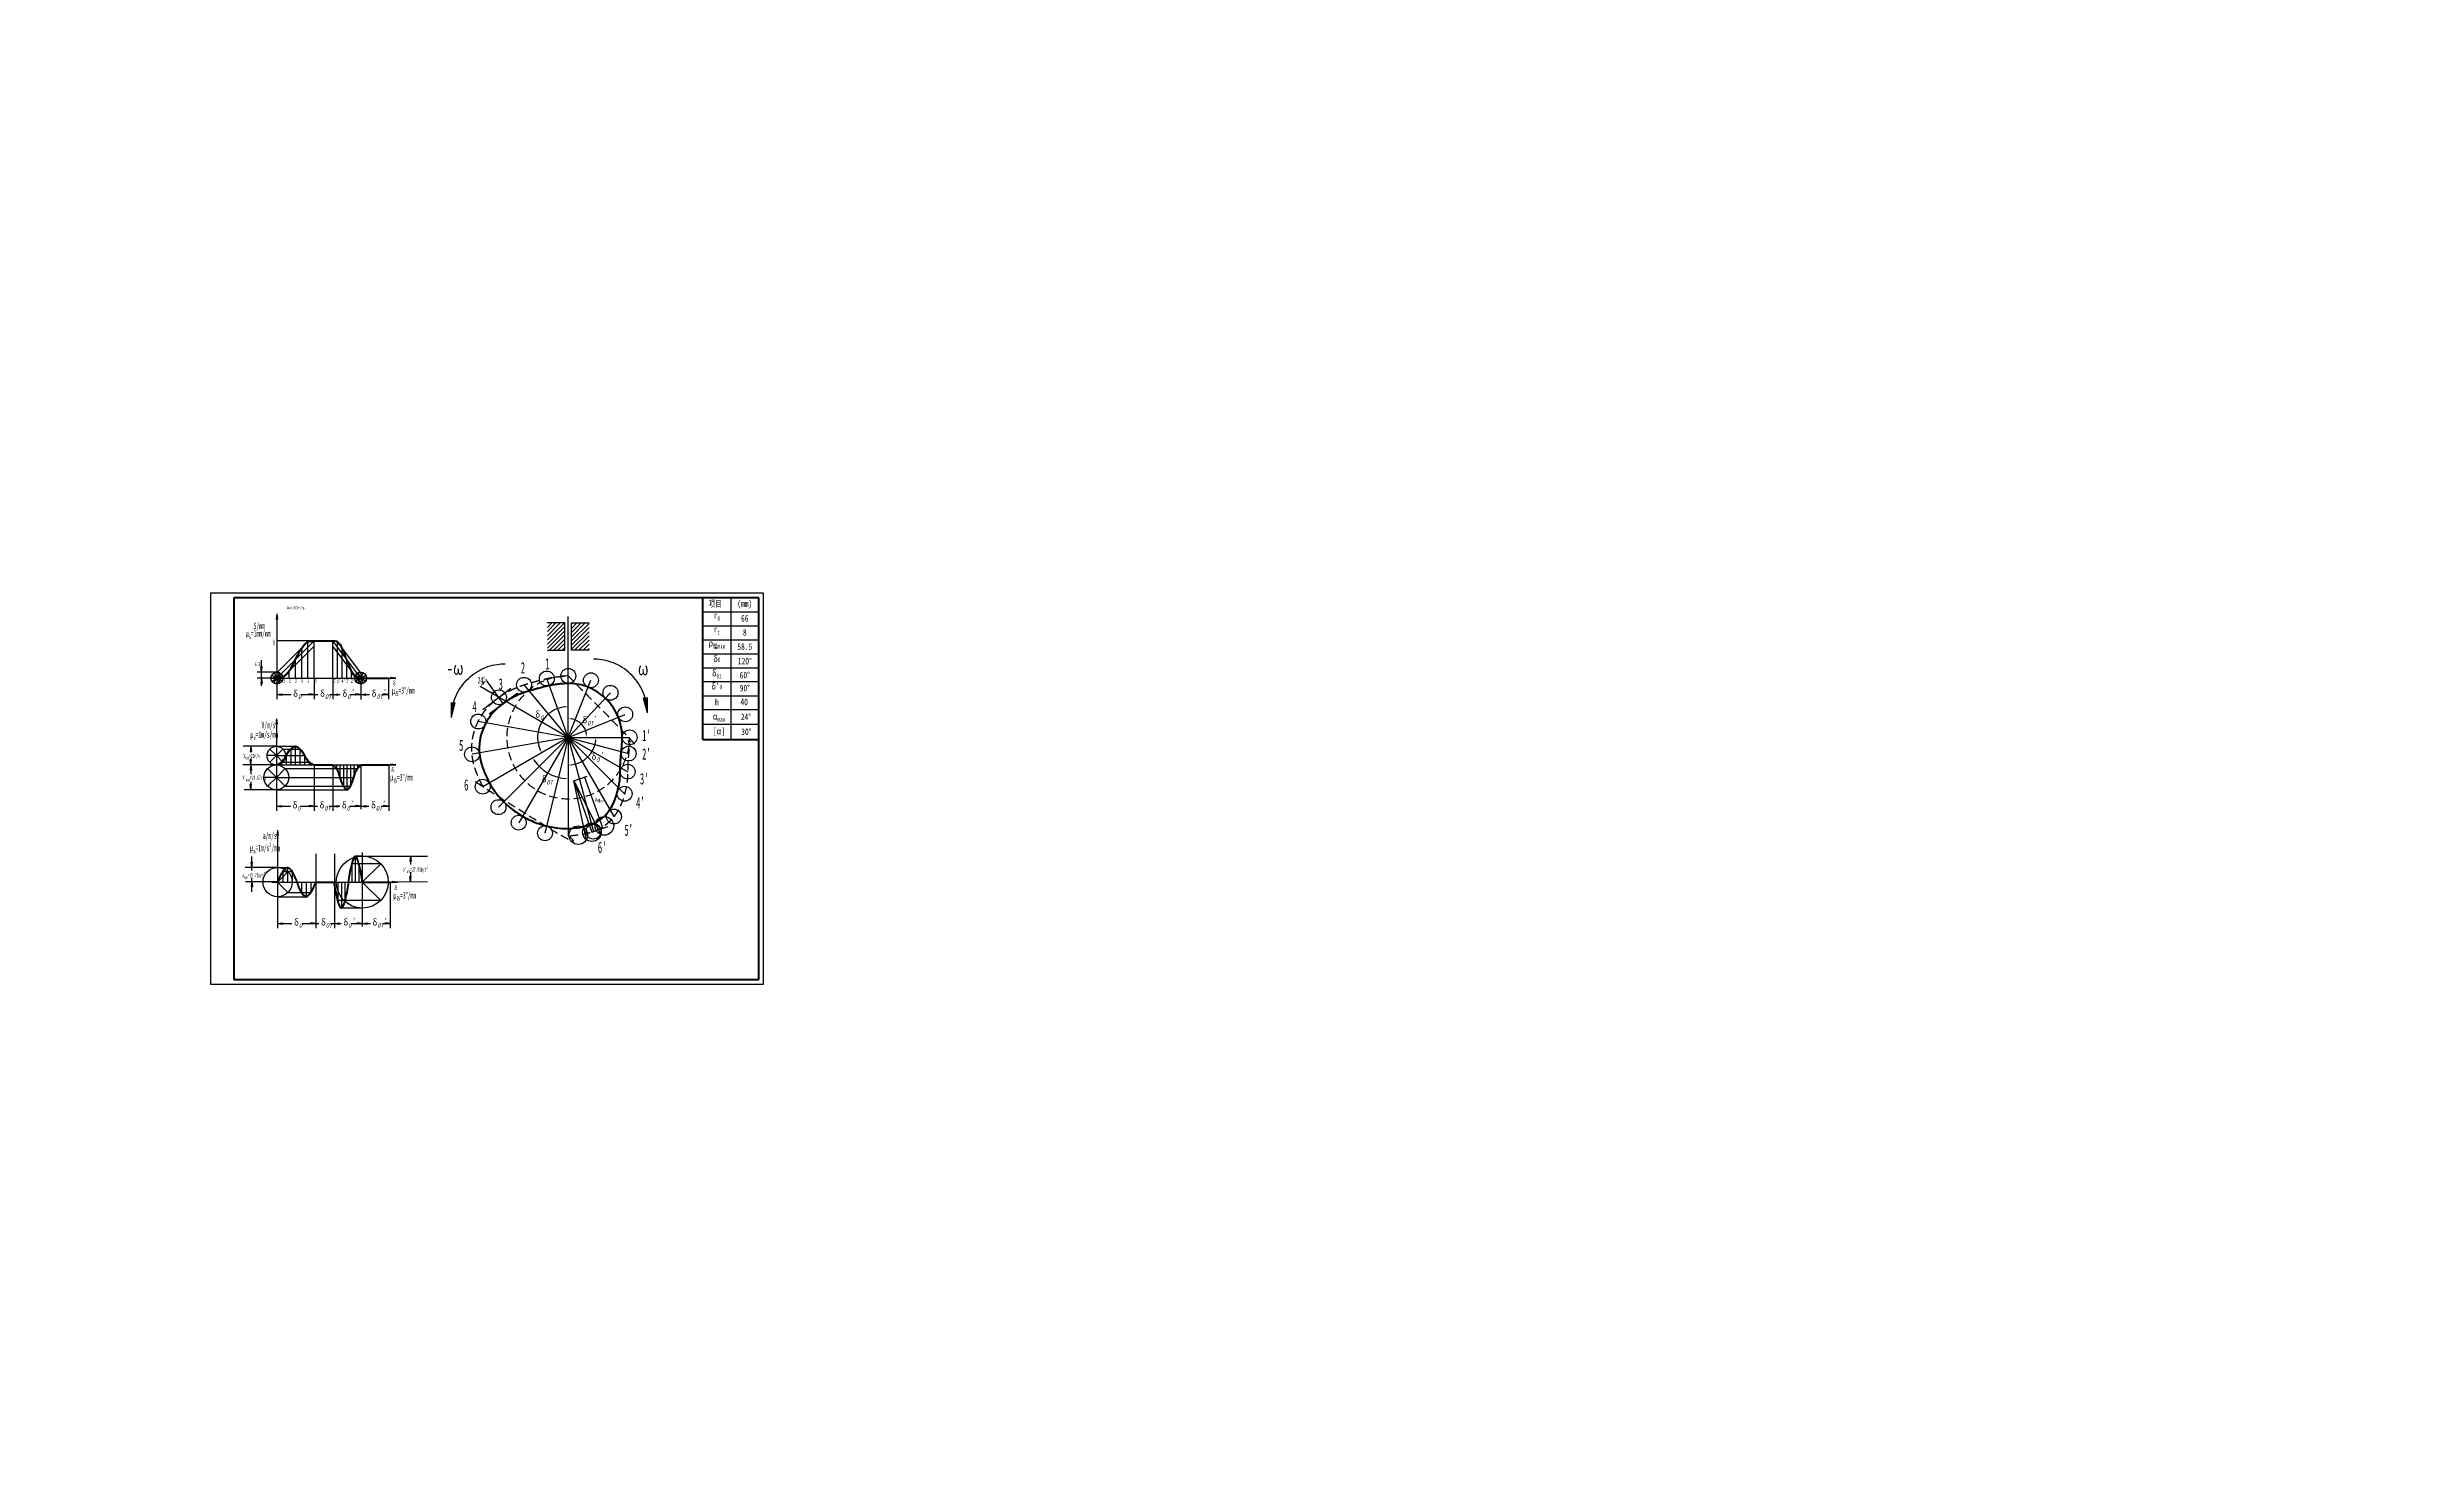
# Model space of a CAD drawing. Header units: millimetres. Extents: x -2889 to 8174, y 2447 to 8478.
# Drawn here: x 3083 to 5629, y 6970 to 8478 of the extents above; entities that cross this region are included whole.
import ezdxf

# ---------------------------------------------------------------- set-up
doc = ezdxf.new("R2010")
doc.units = ezdxf.units.MM
doc.linetypes.add('DASHED', pattern=[19.05, 12.7, -6.35])
doc.layers.add('粗实线', color=7, linetype='Continuous', lineweight=40)
doc.layers.add('细虚线', color=255, linetype='DASHED', lineweight=25)
doc.layers.add('细实线', color=255, linetype='Continuous')
doc.styles.get("Standard").update_dxf_attribs({"font": 'arial.ttf'})
doc.styles.add('字母和数字', font='gbeitc.shx')
doc.styles.add('工图', font='hyswlongfangsong.ttf', dxfattribs={"width": 0.7})
doc.styles.add('数字与字母', font='gbeitc.shx')
doc.styles.add('汉字', font='simfang.ttf', dxfattribs={"width": 0.7})
doc.dimstyles.new('721', dxfattribs={"dimtxt": 3.5, "dimasz": 3.5, "dimexe": 1.25, "dimexo": 0.625, "dimtad": 1, "dimtoh": 1, "dimdsep": 46, "dimtxsty": '数字与字母', "dimcen": 2.5, "dimadec": 0, "dimazin": 0, "dimtfac": 1, "dimtmove": 0, "dimatfit": 3, "dimfxl": 1, "dimlwd": 25, "dimlwe": 25, "dimarcsym": 0})
doc.dimstyles.new('AM_ISO$2', dxfattribs={"dimtxt": 3.5, "dimasz": 3.5, "dimexe": 1, "dimexo": 1, "dimgap": 1.5, "dimtad": 1, "dimdsep": 46, "dimtxsty": 'Standard', "dimcen": 0, "dimclrd": 256, "dimclre": 256, "dimclrt": 2, "dimadec": 0, "dimazin": 2, "dimtp": 0.1, "dimtm": 0.1, "dimtfac": 0.71, "dimtdec": 3, "dimtmove": 0, "dimatfit": 3, "dimfxl": 1, "dimlwd": -1, "dimlwe": -1, "dimarcsym": 1})

# ---------------------------------------------------------------- blocks, each defined once
blk = doc.blocks.new('*U147')
at = {"layer": '细实线'}
blk.add_line((0.3, 0.3), (-0.3, -0.3), dxfattribs=at)
blk = doc.blocks.new('*U148')
at = {"layer": '细实线', "color": 0, "linetype": 'ByBlock', "lineweight": -2, "transparency": 16777216}
for p in [(0, 0), (1, 0), (1.9, 0), (2.9, 0), (3.8, 0)]:
    blk.add_blockref('*U147', p, dxfattribs=at)
blk = doc.blocks.new('旋转机架')
at = {"layer": '细实线', "color": 0}
for p, q in [((-2.5, -2.9), (2.4, -2.9)), ((-0.5, -0.9), (-1.5, -2.9)), ((0.5, -0.9), (1.5, -2.9))]:
    blk.add_line(p, q, dxfattribs=at)
blk.add_circle((0, 0), 1, dxfattribs=at)
blk.add_blockref('*U148', (-1.9, -3.2), dxfattribs=at)
blk = doc.blocks.new('箭头2.0')
at = {"layer": '细实线'}
h = blk.add_hatch(color=0, dxfattribs=at)
h.dxf.hatch_style = 1
h.paths.add_polyline_path([(-0.72, -5.62), (0.72, -5.62), (0, 0)])
at = {"layer": '细实线', "color": 0}
for p, q in [((0, 0), (-0.72, -5.62)), ((0, 0), (0.72, -5.62)), ((-0.72, -5.62), (0.72, -5.62))]:
    blk.add_line(p, q, dxfattribs=at)
blk = doc.blocks.new('*D137')
at = {"layer": 'Defpoints', "color": 0, "transparency": 16777216}
for p in [(3642.9, 7802.6), (3621.8, 7761.8), (3642.9, 7736.6), (3642.9, 7736.6), (3551.1, 7683.6)]:
    blk.add_point(p, dxfattribs=at)
at = {"layer": '细实线', "color": 0, "lineweight": 25, "transparency": 16777216}
blk.add_arc((3642.9, 7736.6), 32.9, 96.0993, 203.9007, dxfattribs=at)
at = {"layer": '细实线', "color": 0, "transparency": 16777216}
for points in [[(3639.4, 7769.9), (3639.4, 7768.7), (3642.9, 7769.5)], [(3613.3, 7723.5), (3612.3, 7723), (3614.4, 7720.1)]]:
    blk.add_solid(points, dxfattribs=at)
blk = doc.blocks.new('*D138')
at = {"layer": 'Defpoints', "color": 0, "transparency": 16777216}
for p in [(3642.9, 7736.6), (3642.9, 7736.6), (3627.8, 7695), (3551.1, 7683.6), (3642.9, 7630.6)]:
    blk.add_point(p, dxfattribs=at)
at = {"layer": '细实线', "color": 0, "lineweight": 25, "transparency": 16777216}
blk.add_arc((3642.9, 7736.6), 44.2, 214.5341, 265.4659, dxfattribs=at)
at = {"layer": '细实线', "color": 0, "transparency": 16777216}
for points in [[(3606, 7711.2), (3606.9, 7711.8), (3604.6, 7714.5)], [(3639.4, 7693.1), (3639.4, 7691.9), (3642.9, 7692.3)]]:
    blk.add_solid(points, dxfattribs=at)
blk = doc.blocks.new('*D139')
at = {"layer": 'Defpoints', "color": 0, "transparency": 16777216}
for p in [(3642.9, 7736.6), (3642.9, 7736.6), (3668.7, 7721.7), (3708.9, 7736.6), (3642.9, 7630.6)]:
    blk.add_point(p, dxfattribs=at)
at = {"layer": '细实线', "color": 0, "lineweight": 25, "transparency": 16777216}
blk.add_arc((3642.9, 7736.6), 29.8, 276.7401, 353.2599, dxfattribs=at)
at = {"layer": '细实线', "color": 0, "transparency": 16777216}
for points in [[(3671.9, 7733.1), (3673, 7733), (3672.7, 7736.6)], [(3646.4, 7706.4), (3646.4, 7707.6), (3642.9, 7706.8)]]:
    blk.add_solid(points, dxfattribs=at)
blk = doc.blocks.new('*D140')
at = {"layer": 'Defpoints', "color": 0, "transparency": 16777216}
for p in [(3642.9, 7802.6), (3660.3, 7746.6), (3642.9, 7736.6), (3642.9, 7736.6), (3708.9, 7736.6)]:
    blk.add_point(p, dxfattribs=at)
at = {"layer": '细实线', "color": 0, "lineweight": 25, "transparency": 16777216}
blk.add_arc((3642.9, 7736.6), 20.1, 10.0047, 79.9953, dxfattribs=at)
at = {"layer": '细实线', "color": 0, "transparency": 16777216}
for points in [[(3646.3, 7755.8), (3646.4, 7756.9), (3642.9, 7756.6)], [(3663.2, 7740.1), (3662.1, 7740), (3663, 7736.6)]]:
    blk.add_solid(points, dxfattribs=at)
blk = doc.blocks.new('*D144')
at = {"layer": 'Defpoints', "color": 0, "transparency": 16777216}
for p in [(3548.3, 7791.2), (3552.5, 7796), (3555.6, 7797.1), (3573.1, 7773.1), (3642.9, 7736.6)]:
    blk.add_point(p, dxfattribs=at)
at = {"layer": '细实线', "linetype": 'ByBlock', "transparency": 16777216}
blk.add_line((3555, 7798), (3554.4, 7798.8), dxfattribs=at)
blk.add_arc((3568.4, 7779.6), 22.8, 134.9452, 141.2069, dxfattribs=at)
at = {"layer": '细实线', "transparency": 16777216}
for points in [[(3551.1, 7793.5), (3550.1, 7794.2), (3548.6, 7791)], [(3551.9, 7796.2), (3552.7, 7795.3), (3555, 7798)]]:
    blk.add_solid(points, dxfattribs=at)

msp = doc.modelspace()

# ---------------------------------------------------------------- hatches: boundary and pattern name
at = {"layer": '细实线'}
h = msp.add_hatch(dxfattribs=at)
h.set_pattern_fill('ANSI31', color=0)
h.paths.add_polyline_path([(3620.542, 7859.465), (3639.369, 7859.465), (3639.369, 7830.117), (3620.542, 7830.117)])
h = msp.add_hatch(dxfattribs=at)
h.set_pattern_fill('ANSI31', color=0)
h.paths.add_polyline_path([(3665.252, 7859.465), (3646.425, 7859.465), (3646.425, 7830.117), (3665.252, 7830.117)])

# ---------------------------------------------------------------- linework, layer by layer
at = {"layer": '粗实线', "color": 0}
for p, q in [((3847.594, 7886.346), (3283.594, 7886.346)), ((3283.594, 7886.346), (3283.594, 7476.346)), ((3787.594, 7734.194), (3787.594, 7886.346)), ((3847.594, 7476.346), (3847.594, 7886.346)), ((3369.935, 7840.212), (3389.935, 7840.212)), ((3419.935, 7800.212), (3449.935, 7800.212)), ((3787.594, 7734.194), (3847.594, 7734.194)), ((3370.119, 7706.938), (3390.119, 7706.938)), ((3420.119, 7706.938), (3450.119, 7706.938)), ((3371.678, 7581.08), (3391.678, 7581.08)), ((3421.678, 7581.08), (3451.678, 7581.08)), ((3283.594, 7476.346), (3847.594, 7476.346))]:
    msp.add_line(p, q, dxfattribs=at)
for points in [[(3329.935, 7800.212), (3336.601, 7801.362), (3343.268, 7808.029), (3349.935, 7820.212), (3356.601, 7832.396), (3363.268, 7839.062), (3369.935, 7840.212)], [(3419.935, 7800.212), (3414.935, 7801.362), (3409.935, 7808.029), (3404.935, 7820.212), (3399.935, 7832.396), (3394.935, 7839.062), (3389.935, 7840.212)], [(3329.326, 7706.938), (3334.722, 7709.867), (3339.722, 7716.938), (3344.722, 7724.009), (3349.722, 7726.938), (3354.722, 7724.009), (3359.722, 7716.938), (3364.722, 7709.867), (3370.119, 7706.938)], [(3390.119, 7706.938), (3393.869, 7703.032), (3397.619, 7693.603), (3401.369, 7684.174), (3405.119, 7680.268), (3408.869, 7684.174), (3412.619, 7693.603), (3416.369, 7703.032), (3420.119, 7706.938)], [(3330.707, 7581.08), (3336.282, 7592.189), (3341.282, 7596.79), (3346.282, 7592.189), (3351.282, 7581.08), (3356.282, 7569.971), (3361.282, 7565.37), (3366.282, 7569.971), (3371.678, 7581.08)], [(3421.678, 7581.08), (3417.928, 7600.829), (3414.178, 7609.01), (3410.428, 7600.829), (3406.678, 7581.08), (3402.928, 7561.331), (3399.178, 7553.15), (3395.428, 7561.331), (3391.678, 7581.08)]]:
    msp.add_spline(points, degree=3, dxfattribs=at)
at = {"layer": '粗实线', "color": 0, "ltscale": 0.7}
for points, knots in [([(3643.151, 7794.576), (3640.682, 7794.414), (3638.259, 7794.253), (3633.973, 7793.892), (3632.09, 7793.704), (3629.25, 7793.348), (3628.264, 7793.21), (3626.508, 7792.933), (3625.728, 7792.799), (3624.158, 7792.507), (3623.369, 7792.35), (3620.993, 7791.851), (3619.394, 7791.479), (3616.355, 7790.726), (3614.919, 7790.352), (3612.517, 7789.708), (3611.558, 7789.446), (3609.497, 7788.88), (3608.401, 7788.578), (3606.23, 7787.969), (3605.153, 7787.662), (3601.947, 7786.726), (3599.846, 7786.083), (3596.075, 7784.834), (3594.393, 7784.24), (3591.517, 7783.14), (3590.309, 7782.65), (3587.911, 7781.619), (3586.725, 7781.079), (3583.212, 7779.385), (3580.928, 7778.155), (3575.697, 7775.002), (3572.818, 7772.989), (3567.4, 7768.563), (3564.864, 7766.156), (3560.86, 7761.695), (3559.289, 7759.721), (3556.457, 7755.67), (3555.186, 7753.591), (3552.907, 7749.287), (3551.899, 7747.065), (3550.076, 7742.266), (3549.294, 7739.677), (3548.323, 7735.367), (3548.023, 7733.668), (3547.578, 7730.234), (3547.433, 7728.503), (3547.233, 7723.293), (3547.41, 7719.801), (3548.071, 7715.067), (3548.296, 7713.772), (3548.792, 7711.399), (3549.051, 7710.32), (3549.634, 7708.153), (3549.957, 7707.069), (3551.011, 7703.808), (3551.827, 7701.624), (3554.343, 7695.46), (3556.232, 7691.438), (3558.188, 7687.298)], [0.27018702, 0.27018702, 0.27018702, 0.27018702, 7.68526487, 7.68526487, 13.68497747, 13.68497747, 16.92900847, 16.92900847, 19.53272962, 19.53272962, 22.13645078, 22.13645078, 27.3438931, 27.3438931, 31.94108486, 31.94108486, 34.96289775, 34.96289775, 38.40260781, 38.40260781, 41.84231787, 41.84231787, 48.72173798, 48.72173798, 54.43847869, 54.43847869, 58.68352699, 58.68352699, 62.92857529, 62.92857529, 71.41867188, 71.41867188, 83.04245512, 83.04245512, 94.66623836, 94.66623836, 103.15231377, 103.15231377, 111.39073474, 111.39073474, 119.62915572, 119.62915572, 128.78331953, 128.78331953, 134.65590631, 134.65590631, 140.5284931, 140.5284931, 152.27366667, 152.27366667, 156.73892376, 156.73892376, 160.54097846, 160.54097846, 164.34303315, 164.34303315, 171.94714254, 171.94714254, 185.60174498, 185.60174498, 185.60174498, 185.60174498]), ([(3700.897, 7736.7), (3700.892, 7739.027), (3700.746, 7741.413), (3700.028, 7747.11), (3699.321, 7750.451), (3697.257, 7757.098), (3695.9, 7760.403), (3692.538, 7766.79), (3690.531, 7769.871), (3685.94, 7775.626), (3683.356, 7778.298), (3677.749, 7783.084), (3674.726, 7785.199), (3668.422, 7788.784), (3665.142, 7790.256), (3658.514, 7792.545), (3655.167, 7793.362), (3648.908, 7794.342), (3645.986, 7794.564), (3643.151, 7794.576)], [330.11892428, 330.11892428, 330.11892428, 330.11892428, 330.25250589, 330.25250589, 330.43356211, 330.43356211, 330.61461833, 330.61461833, 330.79567455, 330.79567455, 330.97673076, 330.97673076, 331.15778698, 331.15778698, 331.3388432, 331.3388432, 331.51989942, 331.51989942, 331.68250695, 331.68250695, 331.68250695, 331.68250695]), ([(3642.613, 7638.577), (3646.125, 7638.832), (3649.52, 7639.084), (3654.718, 7639.705), (3656.613, 7639.985), (3659.487, 7640.534), (3660.503, 7640.754), (3663.5, 7641.493), (3665.468, 7642.101), (3669.238, 7643.532), (3671.042, 7644.348), (3674.432, 7646.172), (3676.02, 7647.172), (3678.998, 7649.374), (3680.42, 7650.6), (3683.586, 7653.736), (3685.266, 7655.734), (3687.548, 7658.956), (3688.273, 7660.077), (3690.311, 7663.521), (3691.499, 7665.951), (3693.595, 7671.041), (3694.502, 7673.7), (3695.676, 7677.74), (3696.03, 7679.061), (3696.68, 7681.694), (3696.975, 7683.012), (3697.766, 7686.962), (3698.165, 7689.593), (3698.483, 7692.878), (3698.538, 7693.543), (3698.621, 7694.777), (3698.653, 7695.35), (3698.705, 7696.516), (3698.725, 7697.108), (3698.773, 7698.906), (3698.789, 7700.137), (3698.811, 7702.565), (3698.819, 7703.758), (3698.855, 7706.376), (3698.886, 7707.808), (3698.982, 7710.033), (3699.024, 7710.805), (3699.126, 7712.322), (3699.185, 7713.072), (3699.378, 7715.293), (3699.526, 7716.738), (3699.828, 7719.598), (3699.981, 7721.011), (3700.238, 7723.651), (3700.341, 7724.871), (3700.514, 7727.363), (3700.585, 7728.623), (3700.75, 7732.123), (3700.823, 7734.392), (3700.897, 7736.7)], [187.27648344, 187.27648344, 187.27648344, 187.27648344, 197.82419645, 197.82419645, 204.13584999, 204.13584999, 207.67409985, 207.67409985, 214.75059959, 214.75059959, 221.66496138, 221.66496138, 228.39767506, 228.39767506, 235.13038873, 235.13038873, 244.23247308, 244.23247308, 248.8541599, 248.8541599, 258.09753353, 258.09753353, 267.34090717, 267.34090717, 271.72888657, 271.72888657, 276.11686597, 276.11686597, 284.89282477, 284.89282477, 287.12488633, 287.12488633, 289.04078405, 289.04078405, 290.95668177, 290.95668177, 294.78847721, 294.78847721, 298.32977869, 298.32977869, 302.39257973, 302.39257973, 304.49503126, 304.49503126, 306.59748279, 306.59748279, 310.80238586, 310.80238586, 315.13071401, 315.13071401, 319.09320162, 319.09320162, 323.05568923, 323.05568923, 329.98519265, 329.98519265, 329.98519265, 329.98519265]), ([(3558.188, 7687.298), (3559.991, 7684.199), (3561.99, 7681.155), (3567.211, 7674.115), (3570.608, 7670.202), (3578.068, 7662.899), (3582.129, 7659.51), (3590.781, 7653.415), (3595.371, 7650.709), (3604.901, 7646.087), (3609.84, 7644.172), (3619.864, 7641.178), (3624.949, 7640.1), (3634.244, 7638.866), (3638.464, 7638.589), (3642.613, 7638.577)], [185.93862158, 185.93862158, 185.93862158, 185.93862158, 186.05342637, 186.05342637, 186.21202666, 186.21202666, 186.37062696, 186.37062696, 186.52922725, 186.52922725, 186.68782754, 186.68782754, 186.84642783, 186.84642783, 186.97934166, 186.97934166, 186.97934166, 186.97934166])]:
    msp.add_open_spline(points, degree=3, knots=knots, dxfattribs=at)
at = {"layer": '细实线', "color": 0}
for p, q in [((3852.594, 7891.346), (3258.594, 7891.346)), ((3258.594, 7891.346), (3258.594, 7471.346)), ((3852.594, 7471.346), (3852.594, 7891.346)), ((3329.935, 7869.328), (3329.935, 7793.842)), ((3642.897, 7802.577), (3642.897, 7866.415)), ((3787.594, 7871.346), (3847.594, 7871.346)), ((3817.594, 7886.346), (3817.594, 7734.194)), ((3329.935, 7800.212), (3369.935, 7840.212)), ((3369.935, 7840.212), (3329.935, 7840.212)), ((3369.935, 7800.212), (3369.935, 7840.212)), ((3389.935, 7800.212), (3389.935, 7840.212)), ((3419.935, 7800.212), (3389.935, 7840.212)), ((3639.369, 7859.465), (3620.542, 7859.465)), ((3639.369, 7830.117), (3639.369, 7859.465)), ((3646.425, 7830.117), (3646.425, 7859.465)), ((3646.425, 7859.465), (3665.252, 7859.465)), ((3787.594, 7856.346), (3847.594, 7856.346)), ((3787.594, 7841.346), (3847.594, 7841.346)), ((3313.363, 7791.969), (3313.363, 7819.426)), ((3329.935, 7805.729), (3363.268, 7839.062)), ((3329.935, 7794.696), (3369.935, 7834.696)), ((3349.935, 7800.212), (3349.935, 7820.212)), ((3356.601, 7800.212), (3356.601, 7832.396)), ((3363.268, 7800.212), (3363.268, 7839.062)), ((3419.935, 7794.696), (3389.935, 7834.696)), ((3419.935, 7805.729), (3394.935, 7839.062)), ((3394.935, 7800.212), (3394.935, 7839.062)), ((3399.935, 7800.212), (3399.935, 7832.396)), ((3404.935, 7800.212), (3404.935, 7820.212)), ((3620.542, 7830.117), (3639.369, 7830.117)), ((3665.252, 7830.117), (3646.425, 7830.117)), ((3787.594, 7826.346), (3847.594, 7826.346)), ((3329.935, 7806.582), (3308.648, 7806.582)), ((3329.935, 7800.212), (3308.648, 7800.212)), ((3323.565, 7800.212), (3457.61, 7800.212)), ((3324.418, 7797.027), (3335.451, 7803.397)), ((3324.418, 7803.397), (3335.451, 7797.027)), ((3326.75, 7794.696), (3333.12, 7805.729)), ((3326.75, 7805.729), (3333.12, 7794.696)), ((3333.12, 7805.729), (3326.75, 7805.729)), ((3326.75, 7794.696), (3333.12, 7794.696)), ((3329.935, 7800.212), (3329.935, 7777.474)), ((3336.601, 7800.212), (3336.601, 7801.362)), ((3343.268, 7800.212), (3343.268, 7808.029)), ((3369.935, 7800.212), (3369.935, 7777.474)), ((3389.935, 7800.212), (3389.935, 7777.474)), ((3409.935, 7800.212), (3409.935, 7808.029)), ((3414.418, 7797.027), (3425.451, 7803.397)), ((3414.418, 7803.397), (3425.451, 7797.027)), ((3414.935, 7800.212), (3414.935, 7801.362)), ((3416.75, 7794.696), (3423.12, 7805.729)), ((3416.75, 7805.729), (3423.12, 7794.696)), ((3423.12, 7805.729), (3416.75, 7805.729)), ((3416.75, 7794.696), (3423.12, 7794.696)), ((3419.935, 7806.582), (3419.935, 7793.842)), ((3419.935, 7800.212), (3419.935, 7793.842)), ((3419.935, 7800.212), (3419.935, 7777.223)), ((3449.935, 7800.212), (3449.935, 7777.474)), ((3642.897, 7736.577), (3548.262, 7791.215)), ((3551.025, 7766.484), (3581.103, 7789.339)), ((3573.138, 7773.117), (3555.585, 7797.143)), ((3642.897, 7736.577), (3595.495, 7793.069)), ((3642.897, 7736.577), (3619.89, 7799.789)), ((3642.897, 7736.577), (3642.897, 7802.577)), ((3642.897, 7736.577), (3667.302, 7797.899)), ((3787.594, 7811.346), (3847.594, 7811.346)), ((3847.594, 7796.346), (3787.594, 7796.346)), ((3329.935, 7782.471), (3345.082, 7782.471)), ((3355.965, 7782.471), (3374.007, 7782.471)), ((3386.655, 7782.471), (3398.009, 7782.471)), ((3408.892, 7782.471), (3429.352, 7782.471)), ((3442.569, 7782.471), (3449.935, 7782.471)), ((3557.929, 7762.005), (3588.406, 7784.271)), ((3573.138, 7773.117), (3573.138, 7773.117)), ((3642.897, 7736.577), (3688.312, 7784.468)), ((3787.594, 7781.346), (3847.594, 7781.346)), ((3787.594, 7766.346), (3847.594, 7766.346)), ((3329.326, 7756.392), (3329.326, 7671.033)), ((3642.897, 7736.577), (3546.253, 7753.618)), ((3642.897, 7736.577), (3704.098, 7761.285)), ((3847.594, 7750.27), (3787.594, 7750.27)), ((3329.326, 7726.938), (3293.562, 7726.938)), ((3301.821, 7726.938), (3301.821, 7720.509)), ((3301.821, 7713.754), (3301.821, 7696.985)), ((3329.326, 7716.938), (3319.326, 7716.938)), ((3329.326, 7716.938), (3322.255, 7724.009)), ((3329.326, 7716.938), (3322.255, 7709.867)), ((3329.326, 7726.938), (3349.722, 7726.938)), ((3329.326, 7716.938), (3336.397, 7724.009)), ((3329.326, 7716.938), (3339.326, 7716.938)), ((3329.326, 7716.938), (3336.397, 7709.867)), ((3336.397, 7724.009), (3354.722, 7724.009)), ((3339.326, 7716.938), (3359.722, 7716.938)), ((3339.722, 7716.938), (3339.722, 7706.938)), ((3344.722, 7724.009), (3344.722, 7706.938)), ((3349.722, 7726.938), (3349.722, 7706.938)), ((3354.722, 7724.009), (3354.722, 7706.938)), ((3359.722, 7716.938), (3359.722, 7706.938)), ((3642.897, 7736.577), (3539.613, 7718.365)), ((3642.897, 7736.577), (3551.098, 7683.577)), ((3642.897, 7736.577), (3567.986, 7661.581)), ((3642.897, 7736.577), (3589.736, 7644.871)), ((3642.897, 7736.577), (3617.939, 7633.557)), ((3642.897, 7736.577), (3642.897, 7630.577)), ((3642.897, 7736.577), (3708.897, 7736.577)), ((3642.897, 7736.577), (3670.039, 7635.28)), ((3642.897, 7736.577), (3692.017, 7651.498)), ((3642.897, 7736.577), (3703.482, 7675.992)), ((3642.897, 7736.577), (3706.782, 7699.693)), ((3642.897, 7736.577), (3707.829, 7719.178)), ((3329.326, 7706.938), (3293.285, 7706.938)), ((3301.821, 7688.73), (3301.821, 7680.268)), ((3329.326, 7693.603), (3315.991, 7693.603)), ((3329.326, 7693.603), (3319.897, 7703.032)), ((3329.326, 7693.603), (3319.897, 7684.174)), ((3322.956, 7706.938), (3457.794, 7706.938)), ((3329.326, 7693.603), (3338.755, 7703.032)), ((3329.326, 7693.603), (3342.661, 7693.603)), ((3329.326, 7693.603), (3338.755, 7684.174)), ((3334.722, 7709.867), (3364.722, 7709.867)), ((3334.722, 7709.867), (3334.722, 7706.938)), ((3338.755, 7703.032), (3416.369, 7703.032)), ((3342.661, 7693.603), (3412.619, 7693.603)), ((3364.722, 7709.867), (3364.722, 7706.938)), ((3370.119, 7706.938), (3370.119, 7657.53)), ((3390.119, 7706.938), (3390.119, 7657.53)), ((3393.869, 7706.938), (3393.869, 7703.032)), ((3397.619, 7706.938), (3397.619, 7693.603)), ((3401.369, 7706.938), (3401.369, 7684.174)), ((3405.119, 7706.938), (3405.119, 7680.268)), ((3408.869, 7706.938), (3408.869, 7684.174)), ((3412.619, 7706.938), (3412.619, 7693.603)), ((3416.369, 7706.938), (3416.369, 7703.032)), ((3420.119, 7706.938), (3420.119, 7659.247)), ((3450.119, 7706.938), (3450.119, 7657.53)), ((3648.832, 7689.819), (3663.393, 7694.973)), ((3662.405, 7626.633), (3648.832, 7689.819)), ((3648.832, 7689.819), (3678.028, 7632.162)), ((3648.832, 7689.819), (3668.349, 7634.675)), ((3660.446, 7693.93), (3679.963, 7638.785)), ((3329.326, 7680.268), (3294.679, 7680.268)), ((3329.326, 7680.268), (3405.119, 7680.268)), ((3329.326, 7680.268), (3329.326, 7657.53)), ((3329.326, 7662.526), (3344.473, 7662.526)), ((3338.755, 7684.174), (3408.869, 7684.174)), ((3355.356, 7662.526), (3373.398, 7662.526)), ((3386.046, 7662.526), (3397.4, 7662.526)), ((3408.283, 7662.526), (3428.743, 7662.526)), ((3441.96, 7662.526), (3450.119, 7662.526)), ((3330.707, 7636.91), (3330.707, 7551.757)), ((3668.349, 7634.675), (3685.687, 7640.811)), ((3371.678, 7611.549), (3371.678, 7550.611)), ((3391.678, 7611.549), (3391.678, 7550.611)), ((3421.678, 7612.695), (3421.678, 7551.757)), ((3330.707, 7596.79), (3295.997, 7596.79)), ((3302.966, 7593.662), (3302.966, 7608.499)), ((3302.966, 7570.717), (3302.966, 7585.407)), ((3330.707, 7596.79), (3341.282, 7596.79)), ((3330.707, 7581.08), (3341.815, 7592.189)), ((3336.282, 7592.189), (3336.282, 7581.08)), ((3346.282, 7592.189), (3336.282, 7592.189)), ((3341.282, 7596.79), (3341.282, 7581.08)), ((3346.282, 7592.189), (3346.282, 7581.08)), ((3441.428, 7600.829), (3410.428, 7600.829)), ((3410.428, 7600.829), (3410.428, 7581.08)), ((3414.178, 7609.01), (3414.178, 7581.08)), ((3421.678, 7609.01), (3414.178, 7609.01)), ((3417.928, 7600.829), (3417.928, 7581.08)), ((3421.678, 7609.01), (3491.863, 7609.01)), ((3421.678, 7581.08), (3441.428, 7600.829)), ((3473.437, 7609.01), (3473.437, 7599.944)), ((3473.437, 7591.688), (3473.437, 7581.611)), ((3330.882, 7581.497), (3296.078, 7581.497)), ((3324.337, 7581.08), (3459.354, 7581.08)), ((3330.707, 7581.08), (3341.815, 7569.971)), ((3330.707, 7565.37), (3361.282, 7565.37)), ((3341.815, 7569.971), (3366.282, 7569.971)), ((3356.282, 7581.08), (3356.282, 7569.971)), ((3361.282, 7581.08), (3361.282, 7565.37)), ((3366.282, 7581.08), (3366.282, 7569.971)), ((3371.678, 7581.08), (3371.678, 7531.672)), ((3391.678, 7581.08), (3391.678, 7531.672)), ((3395.428, 7581.08), (3395.428, 7561.331)), ((3441.428, 7561.331), (3395.428, 7561.331)), ((3399.178, 7581.08), (3399.178, 7553.15)), ((3402.928, 7581.08), (3402.928, 7560.379)), ((3421.678, 7581.08), (3491.863, 7581.8)), ((3421.678, 7581.08), (3441.428, 7561.331)), ((3421.678, 7581.08), (3421.678, 7533.39)), ((3451.678, 7581.08), (3451.678, 7531.672)), ((3330.707, 7554.41), (3330.707, 7531.672)), ((3330.707, 7536.668), (3346.032, 7536.668)), ((3356.915, 7536.668), (3374.958, 7536.668)), ((3387.606, 7536.668), (3398.959, 7536.668)), ((3421.678, 7553.15), (3399.178, 7553.15)), ((3409.842, 7536.668), (3430.303, 7536.668)), ((3443.52, 7536.668), (3451.678, 7536.668)), ((3258.594, 7471.346), (3852.594, 7471.346))]:
    msp.add_line(p, q, dxfattribs=at)
for centre, radius in [((3329.935, 7800.212), 6.37), ((3419.935, 7800.212), 6.37), ((3595.495, 7793.069), 8), ((3619.89, 7799.789), 8), ((3642.897, 7802.577), 8), ((3667.302, 7797.899), 8), ((3688.312, 7784.468), 8), ((3568.419, 7779.577), 8), ((3704.098, 7761.285), 8), ((3546.253, 7753.618), 8), ((3708.897, 7736.577), 8), ((3329.326, 7716.938), 10), ((3539.613, 7718.365), 8), ((3707.829, 7719.178), 8), ((3329.326, 7693.603), 13.335), ((3551.098, 7683.577), 8), ((3706.782, 7699.693), 8), ((3567.986, 7661.581), 8), ((3703.482, 7675.992), 8), ((3589.736, 7644.871), 8), ((3617.939, 7633.557), 8), ((3653.683, 7631.524), 10), ((3668.349, 7634.675), 10), ((3670.039, 7635.28), 8), ((3681.731, 7641.451), 10), ((3692.017, 7651.498), 8), ((3330.707, 7581.08), 15.71), ((3421.678, 7581.08), 27.93)]:
    msp.add_circle(centre, radius, dxfattribs=at)
for points in [[(3517.428, 7757.844), (3517.433, 7760.172), (3517.578, 7762.557), (3518.296, 7768.254), (3519.004, 7771.595), (3521.068, 7778.242), (3522.424, 7781.547), (3525.787, 7787.935), (3527.793, 7791.016), (3532.384, 7796.77), (3534.968, 7799.442), (3540.576, 7804.229), (3543.599, 7806.343), (3549.903, 7809.929), (3553.183, 7811.4), (3559.811, 7813.689), (3563.158, 7814.507), (3569.417, 7815.487), (3572.338, 7815.708), (3575.174, 7815.721)], [(3727.904, 7762.8), (3727.899, 7765.127), (3727.754, 7767.513), (3727.036, 7773.21), (3726.328, 7776.551), (3724.264, 7783.198), (3722.908, 7786.503), (3719.545, 7792.89), (3717.539, 7795.972), (3712.948, 7801.726), (3710.364, 7804.398), (3704.756, 7809.185), (3701.733, 7811.299), (3695.429, 7814.885), (3692.149, 7816.356), (3685.521, 7818.645), (3682.174, 7819.463), (3675.915, 7820.443), (3672.994, 7820.664), (3670.158, 7820.677)]]:
    msp.add_open_spline(points, degree=3, knots=[330.11892428, 330.11892428, 330.11892428, 330.11892428, 330.25250589, 330.25250589, 330.43356211, 330.43356211, 330.61461833, 330.61461833, 330.79567455, 330.79567455, 330.97673076, 330.97673076, 331.15778698, 331.15778698, 331.3388432, 331.3388432, 331.51989942, 331.51989942, 331.68250695, 331.68250695, 331.68250695, 331.68250695], dxfattribs=at)
at = {"layer": '细虚线', "color": 0, "ltscale": 0.7}
msp.add_arc((3642.897, 7736.577), 66, 90, 0, dxfattribs=at)
msp.add_rational_spline([(3642.897, 7802.577), (3637.123, 7802.198), (3625.345, 7801.425), (3607.375, 7796.657), (3587.652, 7791.016), (3567.091, 7780.143), (3549.006, 7761.925), (3538.488, 7736.786), (3539.264, 7708.628), (3547.139, 7691.959), (3551.098, 7683.577), (3570.498, 7649.976), (3604.098, 7630.577), (3642.897, 7630.577), (3649.811, 7631.077), (3663.585, 7632.075), (3683.151, 7640.501), (3696.903, 7656.562), (3703.855, 7675.231), (3707.18, 7693.222), (3706.509, 7709.254), (3708.476, 7723.364), (3708.759, 7732.238), (3708.897, 7736.577), (3708.897, 7775.239), (3681.559, 7802.577), (3642.897, 7802.577)], [1, 1, 1, 1, 1, 1, 1, 1, 1, 1, 1, 0.910683602523, 0.910683602523, 1, 1, 1, 1, 1, 1, 1, 1, 1, 1, 1, 0.804737854124, 0.804737854124, 1], degree=3, knots=[0, 0, 0, 0, 17.3163506, 35.32398544, 55.59197423, 78.80252076, 104.30156162, 131.04476887, 158.33443143, 185.93517298, 185.93517298, 185.93517298, 186.98237053, 186.98237053, 186.98237053, 207.70906167, 228.27622863, 248.97286148, 269.18661217, 287.48038683, 303.49169415, 317.09998083, 330.11656628, 330.11656628, 330.11656628, 331.6873626, 331.6873626, 331.6873626, 331.6873626], dxfattribs=at)

# ---------------------------------------------------------------- block references
at = {"layer": '细实线', "color": 0}
for name, p in [('箭头2.0', (3329.935, 7869.328)), ('箭头2.0', (3313.363, 7800.212)), ('箭头2.0', (3329.326, 7756.392)), ('箭头2.0', (3301.821, 7726.938)), ('旋转机架', (3642.897, 7736.577)), ('箭头2.0', (3301.821, 7706.938)), ('箭头2.0', (3330.707, 7636.91)), ('箭头2.0', (3473.437, 7609.01)), ('箭头2.0', (3302.966, 7581.497))]:
    msp.add_blockref(name, p, dxfattribs=at)
for p, rotation in [((3313.363, 7806.582), 180), ((3457.61, 7800.212), 270), ((3329.935, 7782.471), 89.9999999999924), ((3369.935, 7782.471), 270), ((3389.935, 7782.471), 89.9999999999924), ((3419.935, 7782.471), 270), ((3419.935, 7782.471), 89.9999999999924), ((3449.935, 7782.471), 270), ((3301.821, 7706.938), 180), ((3457.794, 7706.938), 270), ((3301.821, 7680.268), 180), ((3329.326, 7662.526), 89.9999999999924), ((3370.119, 7662.526), 270), ((3390.119, 7662.526), 89.9999999999924), ((3420.119, 7662.526), 270), ((3420.119, 7662.526), 89.9999999999924), ((3450.119, 7662.526), 270), ((3302.966, 7596.79), 180), ((3473.437, 7581.611), 180.5877612293552), ((3459.354, 7581.08), 270), ((3330.707, 7536.668), 89.9999999999924), ((3371.678, 7536.668), 270), ((3391.678, 7536.668), 89.9999999999924), ((3421.678, 7536.668), 270), ((3421.678, 7536.668), 89.9999999999924), ((3451.678, 7536.668), 270)]:
    msp.add_blockref('箭头2.0', p, dxfattribs=dict(at, rotation=rotation))
at = {"layer": '细实线', "color": 0, "yscale": 2.877782776743646, "zscale": 2.877782776743646}
for p, xscale, rotation in [((3517.428, 7757.844), -2.877782776743646, 172.8380233388227), ((3727.904, 7762.8), 2.877782776743646, 187.1619766611801)]:
    msp.add_blockref('箭头2.0', p, dxfattribs=dict(at, xscale=xscale, rotation=rotation))

# ---------------------------------------------------------------- texts
at = {"layer": '细实线', "color": 0}
for s, width, gutter_width, heights, insert, char_height, attachment_point, style in [('W=30r/s', 50.38941, 12.5, [0], (3340.084, 7877.68), 3.5, 1, '字母和数字'), ('{\\fSimSun|b0|i0|c134|p2;项目}', 30, 10, [0], (3794.163, 7883.612), 7, 1, '汉字'), ('\\A1;\\pxqc;r{\\H0.7x;\\S^ 0;}', 30, 10, [0], (3787.594, 7871.346), 7, 1, '汉字'), ('\\pxqc;(mm)', 30, 10, [7], (3832.594, 7879.346), 7, 5, '汉字'), ('\\pxqc;66', 30, 10, [0], (3817.594, 7867.968), 7, 1, '汉字'), ('\\A1;μ{\\H0.7x;\\S^ s;}=1mm/mm', 37.42113, 12.5, [0], (3296.116, 7851.733), 7, 1, '工图'), ('S/mm', 10.85429, 12.5, [0], (3304.905, 7859.85), 7, 1, '工图'), ('h', 4.48258, 12.5, [0], (3325.708, 7841.53), 6, 1, '工图'), ('\\A1;\\pxqc;r{\\H0.7x;\\S^ t;}', 30, 10, [0], (3787.594, 7856.346), 7, 1, '汉字'), ('\\pxqc;8', 30, 10, [0], (3817.594, 7852.789), 7, 1, '汉字'), ('\\A1;6.37', 18.88698, 12.5, [0], (3306.297, 7817.473), 4.5, 1, '工图'), ('{\\fHYSWLongFangSong|b0|i0|c134|p2;-ω}', 23.35884, 12.5, [8.092], (3512.097, 7817.895), 14, 1, '字母和数字'), ('2', 6.63231, 12.5, [0], (3591.935, 7817.346), 12, 1, '工图'), ('1', 6.63231, 12.5, [0], (3618.296, 7821.634), 12, 1, '工图'), ('\\A1;\\pxqc;ρ{\\fSimSun|b0|i0|c134|p2;\\H0.7x;\\S^ 理min;}', 30, 10, [0], (3787.594, 7841.346), 7, 1, '汉字'), ('\\pxqc;δ{\\H0.7x;\\S^ 0;}', 30, 10, [0], (3787.594, 7824.615), 7, 1, '汉字'), ('\\pxqc;58.5', 30, 10, [0], (3817.594, 7837.61), 7, 1, '汉字'), ('\\pxqc;120°', 30, 10, [0], (3817.594, 7821.951), 7, 1, '汉字'), ('1', 0.77355, 12.5, [0], (3336.59, 7799.682), 4.5, 1, '工图'), ('2', 1.46468, 12.5, [0], (3342.853, 7799.741), 4.5, 1, '工图'), ('3', 1.79298, 12.5, [0], (3349.283, 7799.662), 4.5, 1, '工图'), ('4', 2.17226, 12.5, [0], (3355.903, 7799.628), 4.5, 1, '工图'), ('5', 1.33619, 12.5, [0], (3362.807, 7799.676), 4.5, 1, '工图'), ('6', 1.24858, 12.5, [0], (3370.737, 7799.632), 4.5, 1, '工图'), ("6'", 1.24858, 12.5, [0], (3390.217, 7799.232), 4.5, 1, '工图'), ("5'", 1.33619, 12.5, [0], (3394.4, 7799.228), 4.5, 1, '工图'), ("4'", 2.17226, 12.5, [0], (3399.338, 7799.437), 4.5, 1, '工图'), ("3'", 1.79298, 12.5, [0], (3404.242, 7799.596), 4.5, 1, '工图'), ("2'", 1.46468, 12.5, [0], (3409.404, 7799.596), 4.5, 1, '工图'), ("1'", 0.77355, 12.5, [0], (3414.26, 7799.431), 4.5, 1, '工图'), ('\\A1;μ{\\H0.7x;\\W1;\\S^ δ;}=3°/mm', 43.21714, 12.5, [0], (3453.147, 7790.374), 7, 1, '工图'), ('\\A1;{\\W1;δ}', 12.56895, 12.5, [0], (3454.322, 7797.078), 4.5, 1, '工图'), ('24°', 4.0282, 12.5, [0], (3545.55, 7801.64), 7, 1, '工图'), ('3', 6.63231, 12.5, [0], (3568.087, 7799.918), 12, 1, '工图'), ('{\\fHYSWLongFangSong|b0|i0|c134|p2;ω}', 23.35884, 12.5, [8.092], (3717.833, 7817.352), 14, 1, '字母和数字'), ("\\pxqc;δ'{\\H0.7x;\\S^ 0;}", 30, 10, [0], (3787.594, 7795.068), 7, 1, '汉字'), ('\\A1;\\pxqc;δ{\\H0.7x;\\S^ 01;}', 30, 10, [0], (3787.594, 7809.198), 7, 1, '汉字'), ('\\pxqc;90°', 30, 10, [0], (3817.594, 7793.001), 7, 1, '汉字'), ('\\pxqc;60°', 30, 10, [0], (3817.594, 7806.902), 7, 1, '汉字'), ('\\A1;{\\fHYSWLongFangSong|b0|i0|c134|p2;δ\\Fgbeitc|c134;\\H0.7x;\\S^ 0;}', 6.21625, 12.5, [0], (3347.415, 7787.222), 7, 1, '字母和数字'), ('\\A1;{\\fHYSWLongFangSong|b0|i0|c134|p2;δ\\Fgbeitc|c134;\\H0.7x;\\S^ 01;}', 6.21625, 12.5, [0], (3376.341, 7787.222), 7, 1, '字母和数字'), ("\\A1;{\\fHYSWLongFangSong|b0|i0|c134|p2;δ\\Fgbeitc|c134;\\H0.7x;\\S^ 0;\\H1.42857x;'}", 6.21625, 12.5, [0], (3400.342, 7787.222), 7, 1, '字母和数字'), ("\\A1;{\\fHYSWLongFangSong|b0|i0|c134|p2;δ\\Fgbeitc|c134;\\H0.7x;\\S^ 01;\\H1.42857x;'}", 6.21625, 12.5, [0], (3431.686, 7787.222), 7, 1, '字母和数字'), ('4', 6.63231, 12.5, [0], (3540.099, 7775.782), 12, 1, '工图'), ('\\A1;{\\fHYSWLongFangSong|b0|i0|c134|p2;δ\\Fgbeitc|c134;\\H0.7x;\\S^ 0;}', 6.21625, 12.5, [0], (3607.607, 7764.803), 7, 1, '字母和数字'), ('\\pxqc;h', 30, 20, [0], (3787.594, 7777.855), 7, 1, '汉字'), ('40', 30, 20, [0], (3827.952, 7778.18), 7, 1, '汉字'), ('\\A1;μ{\\H0.7x;\\S^ v;}=1m/s/mm', 37.42113, 12.5, [0], (3301.222, 7743.092), 7, 1, '工图'), ('V/m/s', 10.85429, 12.5, [0], (3313.402, 7753.264), 7, 1, '工图'), ("\\A1;{\\fHYSWLongFangSong|b0|i0|c134|p2;δ\\Fgbeitc|c134;\\H0.7x;\\S^ 01;\\H1.42857x;'}", 6.21625, 12.5, [0], (3658.117, 7758.656), 7, 1, '字母和数字'), ("1'", 6.63231, 12.5, [0], (3722.455, 7744.595), 12, 1, '工图'), ('\\A1;α{\\H0.7x;\\S^ max;}', 30, 20, [0], (3798.222, 7762.682), 7, 1, '汉字'), ('\\A1;[α]', 30, 20, [0], (3798.29, 7746.841), 7, 1, '汉字'), ('24°', 30, 20, [0], (3828.36, 7762.071), 7, 1, '汉字'), ('30°', 30, 20, [0], (3828.788, 7746.146), 7, 1, '汉字'), ('\\A1;V{\\H0.7x;\\S^ max;}=20m/s', 18.88698, 12.5, [0], (3294.025, 7719.009), 4.5, 1, '工图'), ('5', 6.63231, 12.5, [0], (3525.585, 7734.042), 12, 1, '工图'), ("\\A1;{\\fHYSWLongFangSong|b0|i0|c134|p2;δ\\Fgbeitc|c134;\\H0.7x;\\S^ 0;\\H1.42857x;'}", 6.21625, 12.5, [0], (3668.02, 7719.527), 7, 1, '字母和数字'), ("2'", 6.63231, 12.5, [0], (3722.273, 7724.65), 12, 1, '工图'), ("\\A1;V'{\\H0.7x;\\S^ max;}=26.67m/s", 18.88698, 12.5, [0], (3293.103, 7695.485), 4.5, 1, '工图'), ('\\A1;μ{\\H0.7x;\\W1;\\S^ δ;}=3°/mm', 43.21714, 12.5, [0], (3451.488, 7697.086), 7, 1, '工图'), ('\\A1;{\\W1;δ}', 12.56895, 12.5, [0], (3452.662, 7703.79), 4.5, 1, '工图'), ('6', 6.63231, 12.5, [0], (3531.08, 7691.464), 12, 1, '工图'), ('\\A1;{\\fHYSWLongFangSong|b0|i0|c134|p2;δ\\Fgbeitc|c134;\\H0.7x;\\S^ 01;}', 6.21625, 12.5, [0], (3614.428, 7695.241), 7, 1, '字母和数字'), ("3'", 6.63231, 12.5, [0], (3719.956, 7698.034), 12, 1, '工图'), ('\\A1;{\\fHYSWLongFangSong|b0|i0|c134|p2;δ\\Fgbeitc|c134;\\H0.7x;\\S^ 0;}', 6.21625, 12.5, [0], (3346.806, 7667.278), 7, 1, '字母和数字'), ('\\A1;{\\fHYSWLongFangSong|b0|i0|c134|p2;δ\\Fgbeitc|c134;\\H0.7x;\\S^ 01;}', 6.21625, 12.5, [0], (3375.732, 7667.278), 7, 1, '字母和数字'), ("\\A1;{\\fHYSWLongFangSong|b0|i0|c134|p2;δ\\Fgbeitc|c134;\\H0.7x;\\S^ 0;\\H1.42857x;'}", 6.21625, 12.5, [0], (3399.733, 7667.278), 7, 1, '字母和数字'), ("\\A1;{\\fHYSWLongFangSong|b0|i0|c134|p2;δ\\Fgbeitc|c134;\\H0.7x;\\S^ 01;\\H1.42857x;'}", 6.21625, 12.5, [0], (3431.077, 7667.278), 7, 1, '字母和数字'), ('\\A1;ρ{\\H0.7x;\\S^ 理min;}', 15.66541, 12.5, [0], (3671.815, 7672.765), 4.5, 1, '工图'), ("4'", 6.63231, 12.5, [0], (3715.862, 7672.328), 12, 1, '工图'), ('\\A1;a/m/s{\\H0.7x;\\S2^ ;}', 10.85429, 12.5, [0], (3314.729, 7636.815), 7, 1, '工图'), ("5'", 6.63231, 12.5, [0], (3703.289, 7642.838), 12, 1, '工图'), ('\\A1;μ{\\H0.7x;\\S^ a;}=1m/s{\\H0.7x;\\S2^ ;}/mm', 37.42113, 12.5, [0], (3300.979, 7623.654), 7, 1, '工图'), ("6'", 6.63231, 12.5, [0], (3674.765, 7624.424), 12, 1, '工图'), ('\\A1;a{\\H0.7x;\\S^ max;}=15.71m/s{\\H0.7x;\\S2^ ;}', 18.88698, 12.5, [0], (3292.638, 7592.162), 4.5, 1, '工图'), ("\\A1;a'{\\H0.7x;\\S^ max;}=27.93m/s{\\H0.7x;\\S2^ ;}", 18.88698, 12.5, [0], (3465.27, 7598.444), 4.5, 1, '工图'), ('\\A1;μ{\\H0.7x;\\W1;\\S^ δ;}=3°/mm', 43.21714, 12.5, [0], (3454.897, 7570.322), 7, 1, '工图'), ('\\A1;{\\W1;δ}', 12.56895, 12.5, [0], (3456.071, 7577.027), 4.5, 1, '工图'), ('\\A1;{\\fHYSWLongFangSong|b0|i0|c134|p2;δ\\Fgbeitc|c134;\\H0.7x;\\S^ 0;}', 6.21625, 12.5, [0], (3348.365, 7541.42), 7, 1, '字母和数字'), ('\\A1;{\\fHYSWLongFangSong|b0|i0|c134|p2;δ\\Fgbeitc|c134;\\H0.7x;\\S^ 01;}', 6.21625, 12.5, [0], (3377.291, 7541.42), 7, 1, '字母和数字'), ("\\A1;{\\fHYSWLongFangSong|b0|i0|c134|p2;δ\\Fgbeitc|c134;\\H0.7x;\\S^ 0;\\H1.42857x;'}", 6.21625, 12.5, [0], (3401.293, 7541.42), 7, 1, '字母和数字'), ("\\A1;{\\fHYSWLongFangSong|b0|i0|c134|p2;δ\\Fgbeitc|c134;\\H0.7x;\\S^ 01;\\H1.42857x;'}", 6.21625, 12.5, [0], (3432.636, 7541.42), 7, 1, '字母和数字')]:
    msp.add_mtext_dynamic_manual_height_columns(s, width=width, gutter_width=gutter_width, heights=heights, dxfattribs=dict(at, insert=insert, char_height=char_height, attachment_point=attachment_point, style=style))

# ---------------------------------------------------------------- dimensions: what is measured, and where the dimension line sits
for base, line1, line2, dimstyle, override, picture, middle in [((3627.766, 7695.006), ((3642.897, 7736.577), (3551.098, 7683.577)), ((3642.897, 7736.577), (3642.897, 7630.577)), '721', {"dimtol": 0, "dimlim": 0, "dimtp": 0.1, "dimtm": 0.1, "dimtfac": 0.71, "dimtdec": 3, "dimtolj": 0, "dimtzin": 8}, '*D138', (-705.765, 8477.953)), ((3660.278, 7746.612), ((3642.897, 7736.577), (3708.897, 7736.577)), ((3642.897, 7736.577), (3642.897, 7802.577)), '721', {"dimtol": 0, "dimlim": 0, "dimtp": 0.1, "dimtm": 0.1, "dimtfac": 0.71, "dimtdec": 3, "dimtolj": 0, "dimtzin": 8}, '*D140', (-2889.474, 8065.889)), ((3552.532, 7795.97), ((3642.897, 7736.577), (3548.262, 7791.215)), ((3573.138, 7773.117), (3555.585, 7797.143)), 'AM_ISO$2', {"dimpost": ''}, '*D144', (8174.055, 2565.63)), ((3668.678, 7721.692), ((3642.897, 7736.577), (3642.897, 7630.577)), ((3642.897, 7736.577), (3708.897, 7736.577)), '721', {"dimtol": 0, "dimlim": 0, "dimtp": 0.1, "dimtm": 0.1, "dimtfac": 0.71, "dimtdec": 3, "dimtolj": 0, "dimtzin": 8}, '*D139', (8054.208, 2865.914))]:
    dim = msp.add_angular_dim_2l(base=base, line1=line1, line2=line2, text=' ', dimstyle=dimstyle, override=override, dxfattribs=at)
    dim.commit()
    dim.dimension.update_dxf_attribs({"geometry": picture, "text_midpoint": middle})
dim = msp.add_angular_dim_2l(base=(3621.753, 7761.775), line1=((3642.897, 7736.577), (3642.897, 7802.577)), line2=((3642.897, 7736.577), (3551.098, 7683.577)), text=' ', dimstyle='721', override={"dimtol": 0, "dimlim": 0, "dimtp": 0.1, "dimtm": 0.1, "dimtfac": 0.71, "dimtdec": 3, "dimtolj": 0, "dimtzin": 8}, dxfattribs=at)
dim.commit()
dim.dimension.update_dxf_attribs({"geometry": '*D137', "text_midpoint": (3612.499, 7749.146), "dimtype": 162})

doc.saveas('drawing.dxf')
